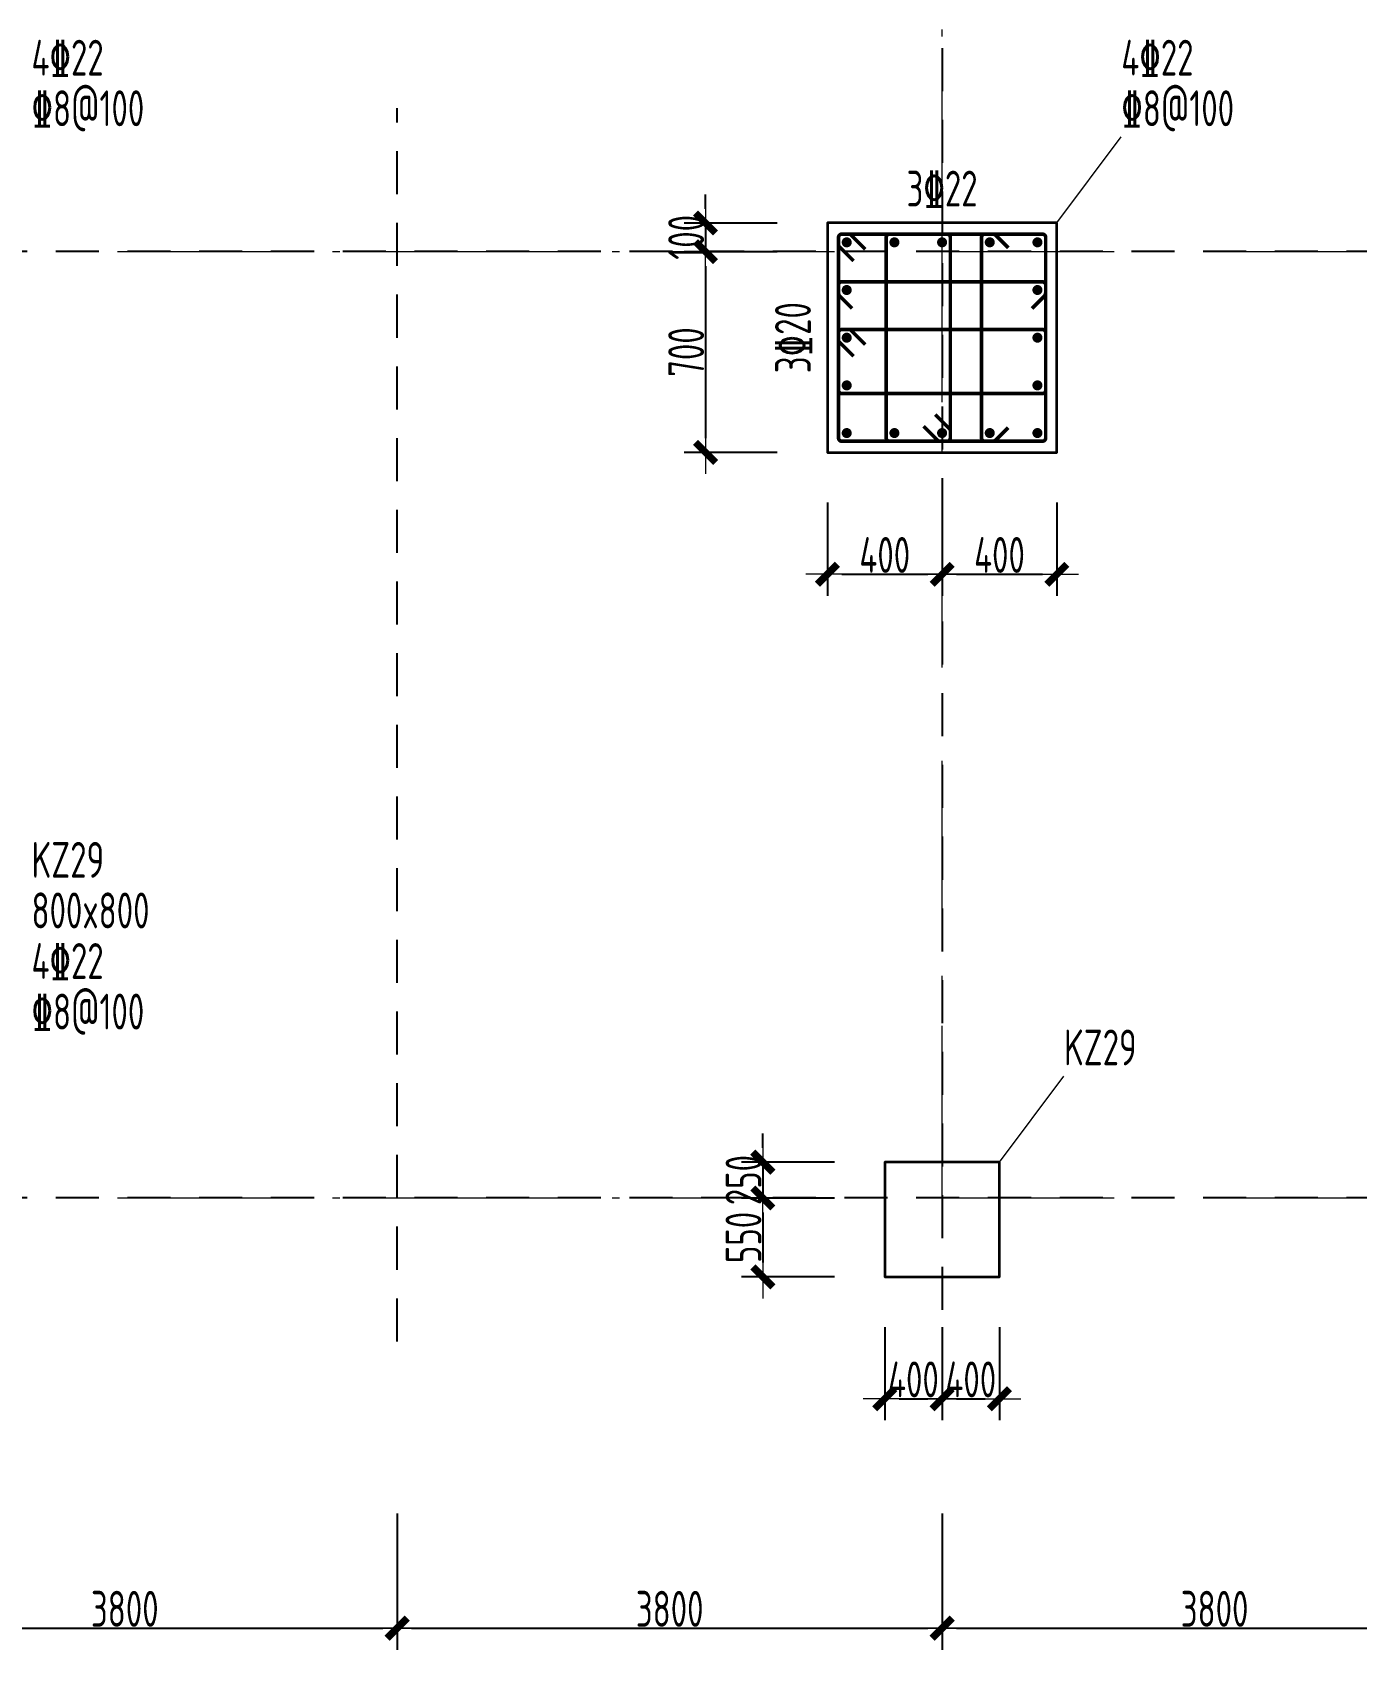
# Model space of a CAD drawing. Header units: millimetres. Extents: x 539196 to 807275, y 431843 to 1156631.
# Drawn here: x 628524 to 637759, y 533109 to 544389 of the extents above; entities that cross this region are included whole.
import ezdxf
from ezdxf.enums import TextEntityAlignment as Align

# ---------------------------------------------------------------- set-up
doc = ezdxf.new("R2010")
doc.units = ezdxf.units.MM
doc.header["$MEASUREMENT"] = 0
for name, pattern in [('DOTE', [2.42, 2, -0.2, 0.02, -0.2]), ('点划线', [1850, 1200, -300, 50, -300]), ('虚线', [500, 300, -200])]:
    doc.linetypes.add(name, pattern=pattern)
doc.layers.add('DOTE', color=1, linetype='DOTE')
for name, color, linetype, lineweight in [('柱原位标注', 7, 'Continuous', 18), ('柱尺寸标注', 3, 'Continuous', 18), ('柱标注引线', 2, 'Continuous', 18), ('柱箍筋', 1, 'Continuous', 25), ('柱纵筋', 1, 'Continuous', 70), ('柱集中标注', 2, 'Continuous', 18), ('砼柱', 2, 'Continuous', 35), ('网格', 9, '点划线', 18), ('轴线标注', 3, 'Continuous', 18)]:
    doc.layers.add(name, color=color, linetype=linetype, lineweight=lineweight)
doc.styles.add('样式 1', font='yjkeng.shx', dxfattribs={"width": 0.7, "bigfont": 'yjkchn.shx'})
doc.dimstyles.new('盈建科结构', dxfattribs={"dimscale": 100, "dimtxt": 2.5, "dimasz": 1, "dimexe": 1.5, "dimexo": 0.625, "dimgap": 0.1, "dimtad": 1, "dimdec": 0, "dimrnd": 1, "dimzin": 0, "dimdsep": 46, "dimtxsty": '样式 1', "dimblk": '_yjkbk', "dimblk1": 'ARCHTICK', "dimblk2": 'ARCHTICK', "dimcen": 0.09, "dimadec": 0, "dimazin": 0, "dimtfac": 1, "dimtdec": 4, "dimtix": 1, "dimtmove": 2, "dimatfit": 3, "dimfxl": 0, "dimtolj": 1, "dimtzin": 0, "dimarcsym": 0})

# ---------------------------------------------------------------- blocks, each defined once
blk = doc.blocks.new('_yjkbk')
blk.add_line((-1, 0), (1.5, 0))
blk.add_lwpolyline([(-0.7, -0.7, 0.5, 0.5, 0), (0.7, 0.7, 0.5, 0.5, 0)], format="xyseb")
blk = doc.blocks.new('*D2004')
at = {"layer": 'Defpoints', "color": 0}
for p in [(634068, 541459), (634868, 541459), (634868, 540609)]:
    blk.add_point(p, dxfattribs=at)
at = {"layer": '柱尺寸标注', "color": 0, "lineweight": -2}
for p, q in [((634068, 541109), (634068, 540459)), ((634868, 541109), (634868, 540459)), ((634168, 540609), (634768, 540609))]:
    blk.add_line(p, q, dxfattribs=at)
at = {"layer": '柱尺寸标注', "color": 0, "lineweight": -2, "xscale": 100, "yscale": 100, "zscale": 100, "rotation": 180}
blk.add_blockref('_yjkbk', (634068, 540609), dxfattribs=at)
at = {"layer": '柱尺寸标注', "color": 0, "lineweight": -2, "xscale": 100, "yscale": 100, "zscale": 100}
blk.add_blockref('_yjkbk', (634868, 540609), dxfattribs=at)
at = {"layer": '柱尺寸标注', "color": 0, "insert": (634468, 540744), "char_height": 250, "attachment_point": 5, "style": '样式 1'}
blk.add_mtext('\\A1;400', dxfattribs=at)
blk = doc.blocks.new('_ARCHTICK')
at = {"color": 0, "linetype": 'ByBlock', "const_width": 0.15}
blk.add_lwpolyline([(-0.5, -0.5), (0.5, 0.5)], dxfattribs=at)
blk = doc.blocks.new('*D2005')
at = {"layer": 'Defpoints', "color": 0}
for p in [(634868, 541459), (635668, 541459), (635668, 540609)]:
    blk.add_point(p, dxfattribs=at)
at = {"layer": '柱尺寸标注', "color": 0, "lineweight": -2}
for p, q in [((634868, 541109), (634868, 540459)), ((635668, 541109), (635668, 540459)), ((634968, 540609), (635568, 540609))]:
    blk.add_line(p, q, dxfattribs=at)
at = {"layer": '柱尺寸标注', "color": 0, "lineweight": -2, "xscale": 100, "yscale": 100, "zscale": 100, "rotation": 180}
blk.add_blockref('_yjkbk', (634868, 540609), dxfattribs=at)
at = {"layer": '柱尺寸标注', "color": 0, "lineweight": -2, "xscale": 100, "yscale": 100, "zscale": 100}
blk.add_blockref('_yjkbk', (635668, 540609), dxfattribs=at)
at = {"layer": '柱尺寸标注', "color": 0, "insert": (635268, 540744), "char_height": 250, "attachment_point": 5, "style": '样式 1'}
blk.add_mtext('\\A1;400', dxfattribs=at)
blk = doc.blocks.new('*D2006')
at = {"layer": 'Defpoints', "color": 0}
for p in [(634068, 543059), (633218, 542859), (634068, 542859)]:
    blk.add_point(p, dxfattribs=at)
at = {"layer": '柱尺寸标注', "color": 0, "lineweight": -2}
for p, q in [((633218, 543159), (633218, 543259)), ((633718, 543059), (633068, 543059)), ((633218, 543059), (633218, 542859)), ((633718, 542859), (633068, 542859)), ((633218, 542759), (633218, 542659))]:
    blk.add_line(p, q, dxfattribs=at)
at = {"layer": '柱尺寸标注', "color": 0, "lineweight": -2, "xscale": 100, "yscale": 100, "zscale": 100}
for p, rotation in [((633218, 543059), 270), ((633218, 542859), 90)]:
    blk.add_blockref('_yjkbk', p, dxfattribs=dict(at, rotation=rotation))
at = {"layer": '柱尺寸标注', "color": 0, "insert": (633083, 542959), "char_height": 250, "attachment_point": 5, "rotation": 90, "style": '样式 1'}
blk.add_mtext('\\A1;100', dxfattribs=at)
blk = doc.blocks.new('*D2007')
at = {"layer": 'Defpoints', "color": 0}
for p in [(634068, 542859), (633218, 541459), (634068, 541459)]:
    blk.add_point(p, dxfattribs=at)
at = {"layer": '柱尺寸标注', "color": 0, "lineweight": -2}
for p, q in [((633718, 542859), (633068, 542859)), ((633218, 542759), (633218, 541559)), ((633718, 541459), (633068, 541459))]:
    blk.add_line(p, q, dxfattribs=at)
at = {"layer": '柱尺寸标注', "color": 0, "lineweight": -2, "xscale": 100, "yscale": 100, "zscale": 100}
for p, rotation in [((633218, 542859), 90), ((633218, 541459), 270)]:
    blk.add_blockref('_yjkbk', p, dxfattribs=dict(at, rotation=rotation))
at = {"layer": '柱尺寸标注', "color": 0, "insert": (633083, 542159), "char_height": 250, "attachment_point": 5, "rotation": 90, "style": '样式 1'}
blk.add_mtext('\\A1;700', dxfattribs=at)
blk = doc.blocks.new('*D2008')
at = {"layer": 'Defpoints', "color": 0}
for p in [(634468, 535709), (634868, 535709), (634868, 534859)]:
    blk.add_point(p, dxfattribs=at)
at = {"layer": '柱尺寸标注', "color": 0, "lineweight": -2}
for p, q in [((634468, 535359), (634468, 534709)), ((634868, 535359), (634868, 534709)), ((634568, 534859), (634768, 534859))]:
    blk.add_line(p, q, dxfattribs=at)
at = {"layer": '柱尺寸标注', "color": 0, "lineweight": -2, "xscale": 100, "yscale": 100, "zscale": 100, "rotation": 180}
blk.add_blockref('_yjkbk', (634468, 534859), dxfattribs=at)
at = {"layer": '柱尺寸标注', "color": 0, "lineweight": -2, "xscale": 100, "yscale": 100, "zscale": 100}
blk.add_blockref('_yjkbk', (634868, 534859), dxfattribs=at)
at = {"layer": '柱尺寸标注', "color": 0, "insert": (634668, 534994), "char_height": 250, "attachment_point": 5, "style": '样式 1'}
blk.add_mtext('\\A1;400', dxfattribs=at)
blk = doc.blocks.new('*D2009')
at = {"layer": 'Defpoints', "color": 0}
for p in [(634868, 535709), (635268, 535709), (635268, 534859)]:
    blk.add_point(p, dxfattribs=at)
at = {"layer": '柱尺寸标注', "color": 0, "lineweight": -2}
for p, q in [((634868, 535359), (634868, 534709)), ((635268, 535359), (635268, 534709)), ((634968, 534859), (635168, 534859))]:
    blk.add_line(p, q, dxfattribs=at)
at = {"layer": '柱尺寸标注', "color": 0, "lineweight": -2, "xscale": 100, "yscale": 100, "zscale": 100, "rotation": 180}
blk.add_blockref('_yjkbk', (634868, 534859), dxfattribs=at)
at = {"layer": '柱尺寸标注', "color": 0, "lineweight": -2, "xscale": 100, "yscale": 100, "zscale": 100}
blk.add_blockref('_yjkbk', (635268, 534859), dxfattribs=at)
at = {"layer": '柱尺寸标注', "color": 0, "insert": (635068, 534994), "char_height": 250, "attachment_point": 5, "style": '样式 1'}
blk.add_mtext('\\A1;400', dxfattribs=at)
blk = doc.blocks.new('*D2010')
at = {"layer": 'Defpoints', "color": 0}
for p in [(634468, 536509), (633618, 536259), (634468, 536259)]:
    blk.add_point(p, dxfattribs=at)
at = {"layer": '柱尺寸标注', "color": 0, "lineweight": -2}
for p, q in [((633618, 536609), (633618, 536709)), ((634118, 536509), (633468, 536509)), ((633618, 536509), (633618, 536259)), ((634118, 536259), (633468, 536259)), ((633618, 536159), (633618, 536059))]:
    blk.add_line(p, q, dxfattribs=at)
at = {"layer": '柱尺寸标注', "color": 0, "lineweight": -2, "xscale": 100, "yscale": 100, "zscale": 100}
for p, rotation in [((633618, 536509), 270), ((633618, 536259), 90)]:
    blk.add_blockref('_yjkbk', p, dxfattribs=dict(at, rotation=rotation))
at = {"layer": '柱尺寸标注', "color": 0, "insert": (633483, 536384), "char_height": 250, "attachment_point": 5, "rotation": 90, "style": '样式 1'}
blk.add_mtext('\\A1;250', dxfattribs=at)
blk = doc.blocks.new('*D2011')
at = {"layer": 'Defpoints', "color": 0}
for p in [(634468, 536259), (633618, 535709), (634468, 535709)]:
    blk.add_point(p, dxfattribs=at)
at = {"layer": '柱尺寸标注', "color": 0, "lineweight": -2}
for p, q in [((634118, 536259), (633468, 536259)), ((633618, 536159), (633618, 535809)), ((634118, 535709), (633468, 535709))]:
    blk.add_line(p, q, dxfattribs=at)
at = {"layer": '柱尺寸标注', "color": 0, "lineweight": -2, "xscale": 100, "yscale": 100, "zscale": 100}
for p, rotation in [((633618, 536259), 90), ((633618, 535709), 270)]:
    blk.add_blockref('_yjkbk', p, dxfattribs=dict(at, rotation=rotation))
at = {"layer": '柱尺寸标注', "color": 0, "insert": (633483, 535984), "char_height": 250, "attachment_point": 5, "rotation": 90, "style": '样式 1'}
blk.add_mtext('\\A1;550', dxfattribs=at)
blk = doc.blocks.new('*D2124')
at = {"layer": 'Defpoints', "color": 0}
for p in [(627268, 536259), (631068, 536259), (631068, 533259)]:
    blk.add_point(p, dxfattribs=at)
at = {"layer": '轴线标注', "color": 0, "lineweight": -2}
for p, q in [((627268, 534059), (627268, 533109)), ((631068, 534059), (631068, 533109)), ((627368, 533259), (630968, 533259))]:
    blk.add_line(p, q, dxfattribs=at)
at = {"layer": '轴线标注', "color": 0, "lineweight": -2, "xscale": 100, "yscale": 100, "zscale": 100, "rotation": 180}
blk.add_blockref('_yjkbk', (627268, 533259), dxfattribs=at)
at = {"layer": '轴线标注', "color": 0, "lineweight": -2, "xscale": 100, "yscale": 100, "zscale": 100}
blk.add_blockref('_yjkbk', (631068, 533259), dxfattribs=at)
at = {"layer": '轴线标注', "color": 0, "insert": (629168, 533394), "char_height": 250, "attachment_point": 5, "style": '样式 1'}
blk.add_mtext('\\A1;3800', dxfattribs=at)
blk = doc.blocks.new('*D2126')
at = {"layer": 'Defpoints', "color": 0}
for p in [(631068, 536259), (634868, 536259), (634868, 533259)]:
    blk.add_point(p, dxfattribs=at)
at = {"layer": '轴线标注', "color": 0, "lineweight": -2}
for p, q in [((631068, 534059), (631068, 533109)), ((634868, 534059), (634868, 533109)), ((631168, 533259), (634768, 533259))]:
    blk.add_line(p, q, dxfattribs=at)
at = {"layer": '轴线标注', "color": 0, "lineweight": -2, "xscale": 100, "yscale": 100, "zscale": 100, "rotation": 180}
blk.add_blockref('_yjkbk', (631068, 533259), dxfattribs=at)
at = {"layer": '轴线标注', "color": 0, "lineweight": -2, "xscale": 100, "yscale": 100, "zscale": 100}
blk.add_blockref('_yjkbk', (634868, 533259), dxfattribs=at)
at = {"layer": '轴线标注', "color": 0, "insert": (632968, 533394), "char_height": 250, "attachment_point": 5, "style": '样式 1'}
blk.add_mtext('\\A1;3800', dxfattribs=at)
blk = doc.blocks.new('*D2128')
at = {"layer": 'Defpoints', "color": 0}
for p in [(634868, 536259), (638668, 536259), (638668, 533259)]:
    blk.add_point(p, dxfattribs=at)
at = {"layer": '轴线标注', "color": 0, "lineweight": -2}
for p, q in [((634868, 534059), (634868, 533109)), ((638668, 534059), (638668, 533109)), ((634968, 533259), (638568, 533259))]:
    blk.add_line(p, q, dxfattribs=at)
at = {"layer": '轴线标注', "color": 0, "lineweight": -2, "xscale": 100, "yscale": 100, "zscale": 100, "rotation": 180}
blk.add_blockref('_yjkbk', (634868, 533259), dxfattribs=at)
at = {"layer": '轴线标注', "color": 0, "lineweight": -2, "xscale": 100, "yscale": 100, "zscale": 100}
blk.add_blockref('_yjkbk', (638668, 533259), dxfattribs=at)
at = {"layer": '轴线标注', "color": 0, "insert": (636768, 533394), "char_height": 250, "attachment_point": 5, "style": '样式 1'}
blk.add_mtext('\\A1;3800', dxfattribs=at)
blk = doc.blocks.new('jzzw')
at = {"layer": 'DOTE', "color": 1, "linetype": '虚线'}
for p, q in [((936386, 890469), (936386, 834829)), ((932586, 834949), (932586, 843549)), ((952506, 842549), (911886, 842549)), ((952506, 842549), (911886, 842549)), ((952506, 835949), (912186, 835949)), ((952506, 835949), (912186, 835949)), ((952506, 835949), (912186, 835949)), ((952506, 835949), (912186, 835949))]:
    blk.add_line(p, q, dxfattribs=at)

msp = doc.modelspace()

# ---------------------------------------------------------------- linework, layer by layer
at = {"layer": '柱标注引线'}
for p, q in [((635667.6, 543059.2), (636117.6, 543659.2)), ((635267.6, 536509.2), (635717.6, 537109.2))]:
    msp.add_line(p, q, dxfattribs=at)
at = {"layer": '柱箍筋', "const_width": 25}
for points in [[(634331.6, 542876.5), (634233.4, 542974.8, 0.1989124), (634216.6, 542981.7), (634168.8, 542981.7, 0.4142136), (634145.1, 542958), (634145.1, 541560.5, 0.4142136), (634168.8, 541536.7), (635566.3, 541536.7, 0.4142136), (635590.1, 541560.5), (635590.1, 542958, 0.4142136), (635566.3, 542981.7), (634168.8, 542981.7, 0.4142136), (634145.1, 542958), (634145.1, 542910.2, 0.1989124), (634152, 542893.5), (634250.3, 542795.2)], [(634738.5, 541642), (634836.8, 541543.7, 0.1989124), (634853.6, 541536.7), (634901.3, 541536.7, 0.4142136), (634925.1, 541560.5), (634925.1, 542958, 0.4142136), (634901.3, 542981.7), (634501.3, 542981.7, 0.4142136), (634477.6, 542958), (634477.6, 541560.5, 0.4142136), (634501.3, 541536.7), (634901.3, 541536.7, 0.4142136), (634925.1, 541560.5), (634925.1, 541608.2, 0.1989124), (634918.1, 541625), (634819.9, 541723.3)], [(635329.1, 541632.1), (635240.7, 541543.7, -0.131362), (635214.1, 541536.7), (635166.3, 541536.7, -0.4142136), (635142.6, 541560.5), (635142.6, 542958, -0.4142136), (635166.3, 542981.7), (635214.1, 542981.7, -0.131362), (635240.7, 542974.8), (635329.1, 542886.4)], [(634240.4, 542462.7), (634152, 542551.1, -0.131362), (634145.1, 542577.7), (634145.1, 542625.5, -0.4142136), (634168.8, 542649.2), (635566.3, 542649.2, -0.4142136), (635590.1, 542625.5), (635590.1, 542577.7, -0.131362), (635583.1, 542551.1), (635494.7, 542462.7)], [(634250.3, 542130.2), (634152, 542228.5, -0.1989124), (634145.1, 542245.2), (634145.1, 542293, -0.4142136), (634168.8, 542316.7), (635566.3, 542316.7, -0.4142136), (635590.1, 542293), (635590.1, 541893, -0.4142136), (635566.3, 541869.2), (634168.8, 541869.2, -0.4142136), (634145.1, 541893), (634145.1, 542293, -0.4142136), (634168.8, 542316.7), (634216.6, 542316.7, -0.1989124), (634233.4, 542309.8), (634331.6, 542211.5)]]:
    msp.add_lwpolyline(points, format="xyb", dxfattribs=at)
at = {"layer": '柱纵筋', "const_width": 35}
for points in [[(634220.1, 542924.2, 1), (634185.1, 542924.2, 1)], [(634552.6, 542924.2, 1), (634517.6, 542924.2, 1)], [(634885.1, 542924.2, 1), (634850.1, 542924.2, 1)], [(635217.6, 542924.2, 1), (635182.6, 542924.2, 1)], [(635550.1, 542924.2, 1), (635515.1, 542924.2, 1)], [(634220.1, 542591.7, 1), (634185.1, 542591.7, 1)], [(635550.1, 542591.7, 1), (635515.1, 542591.7, 1)], [(634220.1, 542259.2, 1), (634185.1, 542259.2, 1)], [(635550.1, 542259.2, 1), (635515.1, 542259.2, 1)], [(634220.1, 541926.7, 1), (634185.1, 541926.7, 1)], [(635550.1, 541926.7, 1), (635515.1, 541926.7, 1)], [(634220.1, 541594.2, 1), (634185.1, 541594.2, 1)], [(634552.6, 541594.2, 1), (634517.6, 541594.2, 1)], [(634885.1, 541594.2, 1), (634850.1, 541594.2, 1)], [(635217.6, 541594.2, 1), (635182.6, 541594.2, 1)], [(635550.1, 541594.2, 1), (635515.1, 541594.2, 1)]]:
    msp.add_lwpolyline(points, format="xyb", close=True, dxfattribs=at)
at = {"layer": '砼柱'}
for points in [[(635667.6, 543059.2), (634067.6, 543059.2), (634067.6, 541459.2), (635667.6, 541459.2)], [(635267.6, 536509.2), (634467.6, 536509.2), (634467.6, 535709.2), (635267.6, 535709.2)]]:
    msp.add_lwpolyline(points, close=True, dxfattribs=at)
at = {"layer": '网格'}
for p, q in [((634867.6, 542859.2), (634867.6, 545859.2)), ((627267.6, 542859.2), (631067.6, 542859.2)), ((631067.6, 542859.2), (634867.6, 542859.2)), ((634867.6, 536259.2), (634867.6, 542859.2)), ((634867.6, 542859.2), (638667.6, 542859.2)), ((627267.6, 536259.2), (631067.6, 536259.2)), ((631067.6, 536259.2), (634867.6, 536259.2)), ((634867.6, 536259.2), (638667.6, 536259.2))]:
    msp.add_line(p, q, dxfattribs=at)

# ---------------------------------------------------------------- block references
msp.add_blockref('jzzw', (-301518.2, -299689.7))

# ---------------------------------------------------------------- texts
at = {"layer": '柱原位标注', "linetype": 'Continuous', "style": '样式 1', "width": 0.7}
msp.add_text('3\x8422', height=250, dxfattribs=at).set_placement((634867.6, 543099.2), align=Align.BOTTOM_CENTER)
msp.add_text('3\x8420', height=250, rotation=90, dxfattribs=at).set_placement((634027.6, 542259.2), align=Align.BOTTOM_CENTER)
at = {"layer": '柱集中标注', "linetype": 'Continuous', "style": '样式 1', "width": 0.7}
for s, p in [('4\x8422', (628517.6, 544012)), ('4\x8422', (636117.6, 544012)), ('\x848@100', (628517.6, 543659.2)), ('\x848@100', (636117.6, 543659.2)), ('KZ29', (628517.6, 538417.5)), ('800x800', (628517.6, 538064.7)), ('4\x8422', (628517.6, 537712)), ('\x848@100', (628517.6, 537359.2)), ('KZ29', (635717.6, 537109.2))]:
    msp.add_text(s, height=250, dxfattribs=at).set_placement(p, align=Align.BOTTOM_LEFT)

# ---------------------------------------------------------------- dimensions: what is measured, and where the dimension line sits
at = {"layer": '柱尺寸标注'}
for p1, p2, override, picture, middle in [((634067.6, 543059.2), (634067.6, 542859.2), {"dimscale": 100, "dimtxt": 2.5, "dimasz": 1, "dimexe": 1.5, "dimexo": 3.5, "dimgap": 0.1, "dimtad": 1, "dimlfac": 0.5, "dimrnd": 5, "dimdle": 0, "dimfxlon": 0}, '*D2006', (633082.6, 542959.2)), ((634067.6, 542859.2), (634067.6, 541459.2), {"dimscale": 100, "dimtxt": 2.5, "dimasz": 1, "dimexe": 1.5, "dimexo": 3.5, "dimgap": 0.1, "dimtad": 1, "dimlfac": 0.5, "dimrnd": 5, "dimdle": 0, "dimfxlon": 0}, '*D2007', (633082.6, 542159.2)), ((634067.6, 541459.2), (634867.6, 541459.2), {"dimscale": 100, "dimtxt": 2.5, "dimasz": 1, "dimexe": 1.5, "dimexo": 3.5, "dimgap": 0.1, "dimtad": 1, "dimlfac": 0.5, "dimrnd": 5, "dimdle": 0, "dimfxlon": 0}, '*D2004', (634467.6, 540744.2)), ((634867.6, 541459.2), (635667.6, 541459.2), {"dimscale": 100, "dimtxt": 2.5, "dimasz": 1, "dimexe": 1.5, "dimexo": 3.5, "dimgap": 0.1, "dimtad": 1, "dimlfac": 0.5, "dimrnd": 5, "dimdle": 0, "dimfxlon": 0}, '*D2005', (635267.6, 540744.2)), ((634467.6, 536509.2), (634467.6, 536259.2), {"dimscale": 100, "dimtxt": 2.5, "dimasz": 1, "dimexe": 1.5, "dimexo": 3.5, "dimgap": 0.1, "dimtad": 1, "dimlfac": 1, "dimrnd": 5, "dimdle": 0, "dimfxlon": 0}, '*D2010', (633482.6, 536384.2)), ((634467.6, 536259.2), (634467.6, 535709.2), {"dimscale": 100, "dimtxt": 2.5, "dimasz": 1, "dimexe": 1.5, "dimexo": 3.5, "dimgap": 0.1, "dimtad": 1, "dimlfac": 1, "dimrnd": 5, "dimdle": 0, "dimfxlon": 0}, '*D2011', (633482.6, 535984.2)), ((634467.6, 535709.2), (634867.6, 535709.2), {"dimscale": 100, "dimtxt": 2.5, "dimasz": 1, "dimexe": 1.5, "dimexo": 3.5, "dimgap": 0.1, "dimtad": 1, "dimlfac": 1, "dimrnd": 5, "dimdle": 0, "dimfxlon": 0}, '*D2008', (634667.6, 534994.2)), ((634867.6, 535709.2), (635267.6, 535709.2), {"dimscale": 100, "dimtxt": 2.5, "dimasz": 1, "dimexe": 1.5, "dimexo": 3.5, "dimgap": 0.1, "dimtad": 1, "dimlfac": 1, "dimrnd": 5, "dimdle": 0, "dimfxlon": 0}, '*D2009', (635067.6, 534994.2))]:
    dim = msp.add_aligned_dim(p1=p1, p2=p2, distance=-850, dimstyle='盈建科结构', override=override, dxfattribs=at)
    dim.commit()
    dim.dimension.update_dxf_attribs({"geometry": picture, "text_midpoint": middle})
at = {"layer": '轴线标注'}
for p1, p2, picture, middle in [((627267.6, 536259.2), (631067.6, 536259.2), '*D2124', (629167.6, 533394.2)), ((631067.6, 536259.2), (634867.6, 536259.2), '*D2126', (632967.6, 533394.2)), ((634867.6, 536259.2), (638667.6, 536259.2), '*D2128', (636767.6, 533394.2))]:
    dim = msp.add_aligned_dim(p1=p1, p2=p2, distance=-3000, dimstyle='盈建科结构', override={"dimscale": 100, "dimtxt": 2.5, "dimasz": 1, "dimexe": 1.5, "dimexo": 22, "dimgap": 0.1, "dimtad": 1, "dimlfac": 1, "dimrnd": 5, "dimdle": 0, "dimfxlon": 0}, dxfattribs=at)
    dim.commit()
    dim.dimension.update_dxf_attribs({"geometry": picture, "text_midpoint": middle})

doc.saveas('drawing.dxf')
